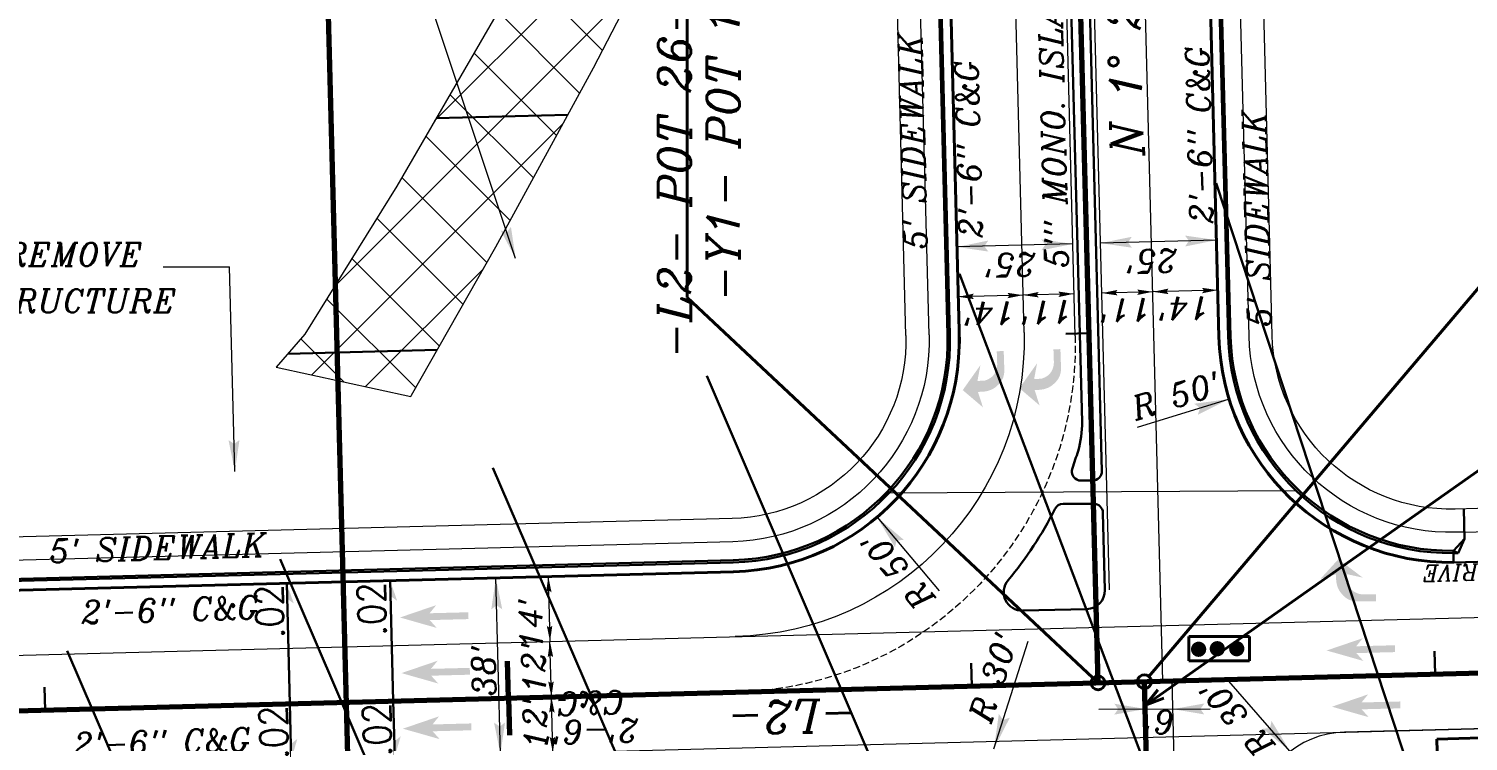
# Model space of a CAD drawing. Extents: x 2081963 to 2085386, y 738291 to 742228.
# Drawn here: x 2083428.6 to 2083739.2, y 741268.5 to 741422.3 of the extents above; entities that cross this region are included whole.
import ezdxf
from ezdxf.enums import TextEntityAlignment as Align

# ---------------------------------------------------------------- set-up
doc = ezdxf.new("R2010")
doc.units = 0
doc.header["$MEASUREMENT"] = 0
doc.linetypes.add('DGN Style 3', pattern=[2.155532, 1.539666, -0.615866])
for name, color, linetype, lineweight in [('MARK RIGHT TURN ARROW CELL', 7, 'Continuous', 0), ('Matchline', 1, 'Continuous', 70), ('Pattern 1', 5, 'Continuous', 30), ('Pattern 3', 1, 'Continuous', 30), ('Prop Conc 2ft 6in Curb and Gutter', 1, 'Continuous', 30), ('Prop Conc 5in Monolithic Keyed In Island', 1, 'Continuous', 30), ('Prop Dimension', 7, 'Continuous', 13), ('Prop DSN Text', 7, 'Continuous', 30), ('Prop EOT', 3, 'Continuous', 40), ('Prop Horizontal Alignment', 2, 'Continuous', 70), ('Prop Horizontal Alignment Direction Label', 2, 'Continuous', 40), ('Prop Horizontal Alignment Station Label', 2, 'Continuous', 40), ('Prop Horizontal Alignment Tick Large', 2, 'Continuous', 70), ('Prop Horizontal Alignment Tick Small', 2, 'Continuous', 30), ('Prop Lane Arrow CELL', 7, 'Continuous', 0), ('Prop Lane Lines', 9, 'Continuous', 13), ('Prop PHM Traffic Signal CELL', 7, 'Continuous', 0), ('Prop Rem of Exist Asph Pvmt', 9, 'Continuous', 13), ('Prop Superelevation  Arrow CELL', 9, 'Continuous', 30), ('Prop Superelevation Label', 9, 'Continuous', 30), ('Prop Terminator CELL', 7, 'Continuous', 0)]:
    doc.layers.add(name, color=color, linetype=linetype, lineweight=lineweight)
doc.layers.add('Prop Conc 4in Sidewalk', color=51, linetype='Continuous', lineweight=13, true_color=0xffff91)
doc.layers.add('Scratch_Level_5', color=6, linetype='Continuous', lineweight=0, plot=False)
doc.styles.add('Style-ITALICS', font='ITALICS.shx')
doc.styles.add('Style-STANDARD', font='STANDARD.shx')

# ---------------------------------------------------------------- blocks, each defined once
blk = doc.blocks.new('STRARR')
at = {"layer": 'Prop Lane Arrow CELL'}
blk.add_hatch(color=256, dxfattribs=at).paths.add_polyline_path([(-4, -1.25), (-3.25, -0.38), (-7.5, -0.38), (-7.5, 0.37), (-3.25, 0.37), (-4, 1.25), (0, 0)])
blk = doc.blocks.new('RARRO')
at = {"layer": 'MARK RIGHT TURN ARROW CELL', "linetype": 'Continuous', "lineweight": 13, "true_color": 0xdeffff, "extrusion": (0, 0, -1)}
blk.add_hatch(color=7, dxfattribs=at).paths.add_polyline_path([(-5.42, -3.04), (-8, -0.21), (-5.75, -0.87), (-5.75, -0.07), (-5.67, 0.51), (-5.55, 0.94), (-5.42, 1.25), (-5.19, 1.65), (-4.95, 1.94), (-4.73, 2.2), (-4.4, 2.48), (-4.15, 2.65), (-3.82, 2.83), (-3.42, 2.95), (-3.06, 3.02), (-2.58, 3.04), (0, 3.04), (0, 2.04), (-1.92, 2.04), (-2.45, 1.96), (-2.82, 1.82), (-3.2, 1.63), (-3.53, 1.36), (-3.72, 1.13), (-3.93, 0.78), (-4.05, 0.51), (-4.15, 0.17), (-4.17, -0.21), (-4.17, -0.88), (-1.92, -0.38)])
blk.add_hatch(color=7, dxfattribs=at).paths.add_polyline_path([(-5.42, -3.04), (-8, -0.21), (-5.75, -0.87), (-5.75, -0.07), (-5.67, 0.51), (-5.55, 0.94), (-5.42, 1.25), (-5.19, 1.65), (-4.95, 1.94), (-4.73, 2.2), (-4.4, 2.48), (-4.15, 2.65), (-3.82, 2.83), (-3.42, 2.95), (-3.06, 3.02), (-2.58, 3.04), (0, 3.04), (0, 2.04), (-1.92, 2.04), (-2.45, 1.96), (-2.82, 1.82), (-3.2, 1.63), (-3.53, 1.36), (-3.72, 1.13), (-3.93, 0.78), (-4.05, 0.51), (-4.15, 0.17), (-4.17, -0.21), (-4.17, -0.88), (-1.92, -0.38)])
blk = doc.blocks.new('Terminator')
at = {"color": 0, "linetype": 'ByBlock', "lineweight": -2}
blk.add_solid([(-8.999982, 1.549997), (0, 0), (-7.899984, 0), (-9.049982, -1.599997)], dxfattribs=at)
blk = doc.blocks.new('*U7')
at = {"layer": 'Prop Dimension', "color": 7, "linetype": 'Continuous', "lineweight": 13}
blk.add_line((2.39937, -11.114404), (-8.805814, 6.37007), dxfattribs=at)
at = {"layer": 'Prop Dimension', "color": 1, "linetype": 'Continuous', "lineweight": 13, "xscale": 0.828706, "yscale": -0.793651, "rotation": 302.65438}
blk.add_blockref('Terminator', (2.39937, -11.114404), dxfattribs=at)
at = {"layer": 'Prop Dimension', "color": 7, "linetype": 'Continuous', "lineweight": 13, "style": 'Style-ITALICS'}
blk.add_text("R 50'", height=5, rotation=302.65438, dxfattribs=at).set_placement((0.010146, 0.196637), align=Align.MIDDLE_CENTER)
blk = doc.blocks.new('*U16')
at = {"layer": 'Prop Dimension', "color": 7, "linetype": 'Continuous', "lineweight": 13}
blk.add_line((10.882807, -6.864201), (-2.997106, 8.582838), dxfattribs=at)
at = {"layer": 'Prop Dimension', "color": 1, "linetype": 'Continuous', "lineweight": 13, "xscale": 0.828706, "yscale": -0.793651, "rotation": 311.941229}
blk.add_blockref('Terminator', (10.882807, -6.864201), dxfattribs=at)
at = {"layer": 'Prop Dimension', "color": 7, "linetype": 'Continuous', "lineweight": 13, "style": 'Style-ITALICS'}
blk.add_text("R 30'", height=5, rotation=131.941229, dxfattribs=at).set_placement((-0.638203, 0.014411), align=Align.MIDDLE_CENTER)
blk = doc.blocks.new('Terminator_6')
at = {"layer": 'Prop Terminator CELL', "color": 1, "linetype": 'Continuous', "lineweight": 0}
blk.add_solid([(-9, 1.55), (0, 0), (-7.9, 0), (-9.05, -1.6)], dxfattribs=at)
blk = doc.blocks.new('Terminator_7')
at = {"layer": 'Prop Terminator CELL', "color": 1, "linetype": 'Continuous', "lineweight": 0}
blk.add_solid([(-9, 1.55), (0, 0), (-7.9, 0), (-9.05, -1.6)], dxfattribs=at)
blk = doc.blocks.new('*U23')
at = {"layer": 'Prop Dimension'}
blk.add_line((-5.892473, 4.963964), (-1.148989, -6.058711), dxfattribs=at)
at = {"layer": 'Prop Terminator CELL', "color": 1, "linetype": 'Continuous', "lineweight": 0, "xscale": 0.375, "yscale": 0.375, "zscale": 0.375}
for name, p, rotation in [('Terminator_6', (-5.892473, 4.963964), 113.284087), ('Terminator_7', (-1.148989, -6.058711), 293.284087)]:
    blk.add_blockref(name, p, dxfattribs=dict(at, rotation=rotation))
at = {"layer": 'Prop Dimension', "style": 'Style-ITALICS'}
blk.add_text("12'", height=5, rotation=293.284085, dxfattribs=at).set_placement((0.007646, 0.538479), align=Align.MIDDLE_CENTER)
blk = doc.blocks.new('STRARR_7')
at = {"layer": 'Prop Lane Arrow CELL'}
blk.add_hatch(color=256, dxfattribs=at).paths.add_polyline_path([(-4, -1.25), (-3.25, -0.38), (-7.5, -0.38), (-7.5, 0.37), (-3.25, 0.37), (-4, 1.25), (0, 0)])
blk = doc.blocks.new('STRARR_8')
at = {"layer": 'Prop Lane Arrow CELL'}
blk.add_hatch(color=256, dxfattribs=at).paths.add_polyline_path([(-4, -1.25), (-3.25, -0.38), (-7.5, -0.38), (-7.5, 0.37), (-3.25, 0.37), (-4, 1.25), (0, 0)])
blk = doc.blocks.new('STRARR_9')
at = {"layer": 'Prop Lane Arrow CELL'}
blk.add_hatch(color=256, dxfattribs=at).paths.add_polyline_path([(-4, -1.25), (-3.25, -0.38), (-7.5, -0.38), (-7.5, 0.37), (-3.25, 0.37), (-4, 1.25), (0, 0)])
blk = doc.blocks.new('*U43')
at = {"layer": 'Prop Lane Arrow CELL', "xscale": 1.968499, "yscale": 1.968499, "zscale": 1.968499, "rotation": 181.480231}
for name, p in [('STRARR_9', (-7.69981, 11.792515)), ('STRARR_8', (-7.388967, -0.203459)), ('STRARR_7', (-7.078125, -12.199432))]:
    blk.add_blockref(name, p, dxfattribs=at)
blk = doc.blocks.new('Terminator_15')
at = {"layer": 'Prop Terminator CELL', "color": 1, "linetype": 'Continuous', "lineweight": 0}
blk.add_solid([(-9, 1.55), (0, 0), (-7.9, 0), (-9.05, -1.6)], dxfattribs=at)
blk = doc.blocks.new('Terminator_16')
at = {"layer": 'Prop Terminator CELL', "color": 1, "linetype": 'Continuous', "lineweight": 0}
blk.add_solid([(-9, 1.55), (0, 0), (-7.9, 0), (-9.05, -1.6)], dxfattribs=at)
blk = doc.blocks.new('*U49')
at = {"layer": 'Prop Dimension'}
blk.add_line((7.985839, -4.917691), (-4.989706, 7.557694), dxfattribs=at)
at = {"layer": 'Prop Terminator CELL', "color": 1, "linetype": 'Continuous', "lineweight": 0, "xscale": 0.75, "yscale": 0.75, "zscale": 0.75}
for name, p, rotation in [('Terminator_16', (-4.989706, 7.557694), 136.125826), ('Terminator_15', (7.995373, -4.907773), 316.125826)]:
    blk.add_blockref(name, p, dxfattribs=dict(at, rotation=rotation))
at = {"layer": 'Prop Dimension', "style": 'Style-ITALICS'}
blk.add_text("18'", height=5, rotation=136.125825, dxfattribs=at).set_placement((-1.904514, -1.375163), align=Align.MIDDLE_CENTER)
blk = doc.blocks.new('Terminator_23')
at = {"layer": 'Prop Terminator CELL', "color": 1, "linetype": 'Continuous', "lineweight": 0}
blk.add_solid([(-9, 1.55), (0, 0), (-7.9, 0), (-9.05, -1.6)], dxfattribs=at)
blk = doc.blocks.new('Terminator_24')
at = {"layer": 'Prop Terminator CELL', "color": 1, "linetype": 'Continuous', "lineweight": 0}
blk.add_solid([(-9, 1.55), (0, 0), (-7.9, 0), (-9.05, -1.6)], dxfattribs=at)
blk = doc.blocks.new('*U62')
at = {"layer": 'Prop Dimension'}
blk.add_line((-6.172084, 6.390132), (-0.638018, -6.469655), dxfattribs=at)
at = {"layer": 'Prop Terminator CELL', "color": 1, "linetype": 'Continuous', "lineweight": 0, "xscale": 0.375, "yscale": 0.375, "zscale": 0.375}
for name, p, rotation in [('Terminator_23', (-6.172084, 6.390132), 113.284087), ('Terminator_24', (-0.638018, -6.469655), 293.284087)]:
    blk.add_blockref(name, p, dxfattribs=dict(at, rotation=rotation))
at = {"layer": 'Prop Dimension', "style": 'Style-ITALICS'}
blk.add_text("14'", height=5, rotation=293.284085, dxfattribs=at).set_placement((0.170919, 1.148392), align=Align.MIDDLE_CENTER)
blk = doc.blocks.new('Terminator_27')
at = {"layer": 'Prop Terminator CELL', "color": 1, "linetype": 'Continuous', "lineweight": 0}
blk.add_solid([(-9, 1.55), (0, 0), (-7.9, 0), (-9.05, -1.6)], dxfattribs=at)
blk = doc.blocks.new('Terminator_28')
at = {"layer": 'Prop Terminator CELL', "color": 1, "linetype": 'Continuous', "lineweight": 0}
blk.add_solid([(-9, 1.55), (0, 0), (-7.9, 0), (-9.05, -1.6)], dxfattribs=at)
blk = doc.blocks.new('*U68')
at = {"layer": 'Prop Dimension'}
blk.add_line((-5.72027, 4.831224), (-1.372076, -5.272894), dxfattribs=at)
at = {"layer": 'Prop Terminator CELL', "color": 1, "linetype": 'Continuous', "lineweight": 0, "xscale": 0.375, "yscale": 0.375, "zscale": 0.375}
for name, p, rotation in [('Terminator_27', (-5.72027, 4.831224), 113.284087), ('Terminator_28', (-1.372076, -5.272894), 293.284087)]:
    blk.add_blockref(name, p, dxfattribs=dict(at, rotation=rotation))
at = {"layer": 'Prop Dimension', "style": 'Style-ITALICS'}
blk.add_text("11'", height=5, rotation=293.284085, dxfattribs=at).set_placement((0.12374, 0.891792), align=Align.MIDDLE_CENTER)
blk = doc.blocks.new('Terminator_53')
at = {"layer": 'Prop Terminator CELL', "color": 1, "linetype": 'Continuous', "lineweight": 0}
blk.add_solid([(-9, 1.55), (0, 0), (-7.9, 0), (-9.05, -1.6)], dxfattribs=at)
blk = doc.blocks.new('Terminator_54')
at = {"layer": 'Prop Terminator CELL', "color": 1, "linetype": 'Continuous', "lineweight": 0}
blk.add_solid([(-9, 1.55), (0, 0), (-7.9, 0), (-9.05, -1.6)], dxfattribs=at)
blk = doc.blocks.new('*U134')
at = {"layer": 'Prop Dimension'}
blk.add_line((12.495774, 4.328451), (-12.495837, 3.680863), dxfattribs=at)
at = {"layer": 'Prop Terminator CELL', "color": 1, "linetype": 'Continuous', "lineweight": 0, "xscale": 0.75, "yscale": 0.75, "zscale": 0.75}
for name, p, rotation in [('Terminator_53', (-12.495837, 3.680863), 181.484329), ('Terminator_54', (12.495774, 4.328451), 1.484329)]:
    blk.add_blockref(name, p, dxfattribs=dict(at, rotation=rotation))
at = {"layer": 'Prop Dimension', "style": 'Style-ITALICS'}
blk.add_text("25'", height=5, rotation=181.484327, dxfattribs=at).set_placement((-0.913921, -0.187381), align=Align.MIDDLE_CENTER)
blk = doc.blocks.new('Terminator_55')
at = {"layer": 'Prop Terminator CELL', "color": 1, "linetype": 'Continuous', "lineweight": 0}
blk.add_solid([(-9, 1.55), (0, 0), (-7.9, 0), (-9.05, -1.6)], dxfattribs=at)
blk = doc.blocks.new('Terminator_56')
at = {"layer": 'Prop Terminator CELL', "color": 1, "linetype": 'Continuous', "lineweight": 0}
blk.add_solid([(-9, 1.55), (0, 0), (-7.9, 0), (-9.05, -1.6)], dxfattribs=at)
blk = doc.blocks.new('*U137')
at = {"layer": 'Prop Dimension'}
blk.add_line((12.495821, 4.334914), (-12.49579, 3.687326), dxfattribs=at)
at = {"layer": 'Prop Terminator CELL', "color": 1, "linetype": 'Continuous', "lineweight": 0, "xscale": 0.75, "yscale": 0.75, "zscale": 0.75}
for name, p, rotation in [('Terminator_55', (-12.49579, 3.687326), 181.484329), ('Terminator_56', (12.495821, 4.334914), 1.484329)]:
    blk.add_blockref(name, p, dxfattribs=dict(at, rotation=rotation))
at = {"layer": 'Prop Dimension', "style": 'Style-ITALICS'}
blk.add_text("25'", height=5, rotation=181.484327, dxfattribs=at).set_placement((-1.40719, -0.193702), align=Align.MIDDLE_CENTER)
blk = doc.blocks.new('Terminator_3')
at = {"layer": 'Prop Terminator CELL', "color": 1, "linetype": 'Continuous', "lineweight": 0}
blk.add_solid([(-8.999982, 1.549997), (0, 0), (-7.899984, 0), (-9.049982, -1.599997)], dxfattribs=at)
blk = doc.blocks.new('Terminator_63')
at = {"layer": 'Prop Terminator CELL', "color": 1, "linetype": 'Continuous', "lineweight": 0}
blk.add_solid([(-9, 1.55), (0, 0), (-7.9, 0), (-9.05, -1.6)], dxfattribs=at)
blk = doc.blocks.new('Terminator_64')
at = {"layer": 'Prop Terminator CELL', "color": 1, "linetype": 'Continuous', "lineweight": 0}
blk.add_solid([(-9, 1.55), (0, 0), (-7.9, 0), (-9.05, -1.6)], dxfattribs=at)
blk = doc.blocks.new('*U155')
at = {"layer": 'Prop Dimension'}
blk.add_line((3.613298, -18.993736), (2.628964, 18.993513), dxfattribs=at)
at = {"layer": 'Prop Terminator CELL', "color": 1, "linetype": 'Continuous', "lineweight": 0, "xscale": 0.75, "yscale": 0.75, "zscale": 0.75}
for name, p, rotation in [('Terminator_64', (2.628964, 18.993513), 91.484329), ('Terminator_63', (3.613298, -18.993736), 271.484329)]:
    blk.add_blockref(name, p, dxfattribs=dict(at, rotation=rotation))
at = {"layer": 'Prop Dimension', "style": 'Style-ITALICS'}
blk.add_text("38'", height=5, rotation=91.484327, dxfattribs=at).set_placement((-0.00057, -1.086644), align=Align.MIDDLE_CENTER)
blk = doc.blocks.new('*U168')
at = {"layer": 'Prop Dimension', "color": 7, "linetype": 'Continuous', "lineweight": 13}
blk.add_line((-6.83828, 7.813728), (6.838301, -7.813624), dxfattribs=at)
at = {"layer": 'Prop Dimension', "color": 1, "linetype": 'Continuous', "lineweight": 13, "xscale": 0.828706, "yscale": 0.793651, "rotation": 131.191423}
blk.add_blockref('Terminator', (-6.83828, 7.813728), dxfattribs=at)
blk = doc.blocks.new('*U167')
at = {"layer": 'Prop Dimension', "color": 1, "linetype": 'Continuous', "lineweight": 13}
blk.add_blockref('*U168', (2.16025, 3.201625), dxfattribs=at)
at = {"layer": 'Prop Dimension', "color": 7, "linetype": 'Continuous', "lineweight": 13, "style": 'Style-ITALICS'}
blk.add_text("R 50'", height=5, rotation=131.191423, dxfattribs=at).set_placement((-0.012423, -0.43473), align=Align.MIDDLE_CENTER)
blk = doc.blocks.new('*U170')
at = {"layer": 'Prop Dimension', "color": 7, "linetype": 'Continuous', "lineweight": 13}
blk.add_line((0.158798, -13.089542), (7.524687, 10.129125), dxfattribs=at)
at = {"layer": 'Prop Dimension', "color": 1, "linetype": 'Continuous', "lineweight": 13, "xscale": 0.828706, "yscale": 0.793651, "rotation": 252.398891}
blk.add_blockref('Terminator', (0.158798, -13.089542), dxfattribs=at)
at = {"layer": 'Prop Dimension', "color": 7, "linetype": 'Continuous', "lineweight": 13, "style": 'Style-ITALICS'}
blk.add_text("R 30'", height=5, rotation=72.398891, dxfattribs=at).set_placement((0.005936, 2.271356), align=Align.MIDDLE_CENTER)
blk = doc.blocks.new('*U183')
at = {"layer": 'Prop PHM Traffic Signal CELL', "linetype": 'Continuous', "lineweight": 0}
h = blk.add_hatch(color=3, dxfattribs=at)
edge = h.paths.add_edge_path()
edge.add_arc((-0.001775, 0.05879), 0.021912, 0, 360)
h = blk.add_hatch(color=2, dxfattribs=at)
edge = h.paths.add_edge_path()
edge.add_arc((-0.000167, 0.005017), 0.021912, 0, 360)
h = blk.add_hatch(color=1, dxfattribs=at)
edge = h.paths.add_edge_path()
edge.add_arc((-0.000167, -0.050823), 0.021912, 0, 360)
at = {"layer": 'Prop PHM Traffic Signal CELL', "color": 7, "linetype": 'Continuous', "lineweight": 40}
for p, q in [((-0.035354, -0.08713), (-0.035354, 0.08737)), ((-0.035354, 0.08737), (0.035146, 0.08737)), ((0.035146, 0.08737), (0.035146, -0.08713)), ((0.035146, -0.08713), (-0.035354, -0.08713))]:
    blk.add_line(p, q, dxfattribs=at)
blk = doc.blocks.new('*U191')
at = {"layer": 'Prop Horizontal Alignment Station Label', "color": 2, "linetype": 'Continuous', "lineweight": 40}
for q in [(60.540315, 42.662749), (-57.874756, -39.331615), (-56.559787, -41.127435)]:
    blk.add_line((-60.540366, -42.662823), q, dxfattribs=at)
blk = doc.blocks.new('SUPRT_11')
at = {"layer": 'Prop Superelevation  Arrow CELL'}
blk.add_solid([(0, 0), (-2.140677, -0.691958), (-1.609401, -0.000042)], dxfattribs=at)
blk = doc.blocks.new('SUPLT_11')
at = {"layer": 'Prop Superelevation  Arrow CELL', "extrusion": (0, 0, -1), "xscale": 1.249992, "yscale": 1.249992, "zscale": 1.249992, "rotation": 179.998534}
blk.add_blockref('SUPRT_11', (0, 0), dxfattribs=at)
blk = doc.blocks.new('*U211')
at = {"layer": 'Prop Superelevation  Arrow CELL'}
blk.add_line((4.617197, -12.99562), (3.943705, 12.995656), dxfattribs=at)
at = {"layer": 'Prop Superelevation  Arrow CELL', "extrusion": (0, 0, -1), "xscale": 1.64042, "yscale": 1.64042, "zscale": 1.64042, "rotation": 88.539328}
blk.add_blockref('SUPLT_11', (-3.943705, 12.995656), dxfattribs=at)
at = {"layer": 'Prop Superelevation Label', "style": 'Style-STANDARD'}
blk.add_text('.02', height=6, rotation=91.484329, dxfattribs=at).set_placement((2.976756, 6.964131), align=Align.CENTER)
blk = doc.blocks.new('SUPRT_12')
at = {"layer": 'Prop Superelevation  Arrow CELL'}
blk.add_solid([(0, 0), (-2.140677, -0.691958), (-1.609401, -0.000042)], dxfattribs=at)
blk = doc.blocks.new('SUPLT_12')
at = {"layer": 'Prop Superelevation  Arrow CELL', "extrusion": (0, 0, -1), "xscale": 1.249992, "yscale": 1.249992, "zscale": 1.249992, "rotation": 179.998534}
blk.add_blockref('SUPRT_12', (0, 0), dxfattribs=at)
blk = doc.blocks.new('*U214')
at = {"layer": 'Prop Superelevation  Arrow CELL'}
blk.add_line((4.350649, -12.995535), (3.677157, 12.995741), dxfattribs=at)
at = {"layer": 'Prop Superelevation  Arrow CELL', "extrusion": (0, 0, -1), "xscale": 1.64042, "yscale": 1.64042, "zscale": 1.64042, "rotation": 88.539328}
blk.add_blockref('SUPLT_12', (-3.677157, 12.995741), dxfattribs=at)
at = {"layer": 'Prop Superelevation Label', "style": 'Style-STANDARD'}
blk.add_text('.02', height=6, rotation=91.484329, dxfattribs=at).set_placement((2.976903, 7.003118), align=Align.CENTER)
blk = doc.blocks.new('SUPRT_13')
at = {"layer": 'Prop Superelevation  Arrow CELL'}
blk.add_solid([(0, 0), (-2.140677, -0.691958), (-1.609401, -0.000042)], dxfattribs=at)
blk = doc.blocks.new('SUPLT_13')
at = {"layer": 'Prop Superelevation  Arrow CELL', "extrusion": (0, 0, -1), "xscale": 1.249992, "yscale": 1.249992, "zscale": 1.249992, "rotation": 179.998534}
blk.add_blockref('SUPRT_13', (0, 0), dxfattribs=at)
blk = doc.blocks.new('*U217')
at = {"layer": 'Prop Superelevation  Arrow CELL'}
blk.add_line((3.782491, -5.997883), (3.471649, 5.99809), dxfattribs=at)
at = {"layer": 'Prop Superelevation  Arrow CELL', "xscale": 1.64042, "yscale": 1.64042, "zscale": 1.64042, "rotation": 271.507985}
blk.add_blockref('SUPLT_13', (3.782491, -5.997883), dxfattribs=at)
at = {"layer": 'Prop Superelevation Label', "style": 'Style-STANDARD'}
blk.add_text('.02', height=6, rotation=91.484329, dxfattribs=at).set_placement((2.976904, -0.061055), align=Align.CENTER)

msp = doc.modelspace()

# ---------------------------------------------------------------- hatches: boundary and pattern name
at = {"layer": 'Prop Rem of Exist Asph Pvmt'}
h = msp.add_hatch(dxfattribs=at)
h.set_pattern_fill('CROSSHATCH', style=0, pattern_type=2)
h.set_pattern_definition([(45, (2083605.552, 741406.876), (-7.07107, 7.07107), []), (315, (2083605.552, 741406.876), (7.07107, 7.07107), [])])
h.paths.add_polyline_path([(2083511.09, 741342.94), (2083511.22, 741343.17), (2083529.41, 741375.19), (2083550.47, 741413.84), (2083571.67, 741454.81), (2083584.1, 741481.74), (2083584.62, 741504.77), (2083594.08, 741555.09), (2083599.75, 741583.25), (2083588.42, 741552.85), (2083570.53, 741509.58), (2083550.75, 741466.45), (2083530.22, 741426.53), (2083508.05, 741388.32), (2083488.23, 741356.38), (2083482.05, 741349.27)])

# ---------------------------------------------------------------- linework, layer by layer
at = {"layer": 'Matchline'}
msp.add_line((2083498.97, 741207.15), (2083491.74, 741486.08), dxfattribs=at)
at = {"layer": 'Pattern 1'}
for p, q in [((2083684.85, 741388.96), (2083809.75, 741008.96)), ((2083629.42, 741369.38), (2083770.89, 740995.24)), ((2083574.91, 741347.39), (2083732.68, 740979.82)), ((2083528.8, 741327.55), (2083686.92, 740960.13)), ((2083482.88, 741307.79), (2083640.99, 740940.36)), ((2083436.95, 741288.02), (2083595.07, 740920.6))]:
    msp.add_line(p, q, dxfattribs=at)
at = {"layer": 'Pattern 3'}
for p, q in [((2083516.54, 741402.97), (2083544.95, 741403.71)), ((2083484.53, 741352.12), (2083516.78, 741352.96))]:
    msp.add_line(p, q, dxfattribs=at)
at = {"layer": 'Prop Conc 2ft 6in Curb and Gutter'}
for p, q in [((2083626.88, 741356.3), (2083621.74, 741554.67)), ((2083627.38, 741356.31), (2083622.24, 741554.68)), ((2083687.41, 741355.86), (2083682.22, 741556.23)), ((2083687.91, 741355.88), (2083682.72, 741556.25)), ((2083738.43, 741312.17), (2083738.26, 741318.67)), ((2083736, 741309.61), (2083738.43, 741312.17)), ((2083737.01, 741309.13), (2083738.43, 741312.17)), ((2083736, 741309.61), (2083736.01, 741309.11)), ((2083736, 741309.61), (2083737.01, 741309.13)), ((2083736.01, 741309.11), (2083737.01, 741309.13)), ((2083736.01, 741309.11), (2083736.06, 741307.11)), ((2083580.63, 741307.58), (2083399.76, 741302.89)), ((2083580.64, 741307.08), (2083399.78, 741302.4)), ((2083736.06, 741307.11), (2083753.06, 741307.55))]:
    msp.add_line(p, q, dxfattribs=at)
msp.add_arc((2083579.4, 741355.07), 47.5, 271.4843, 1.4843, dxfattribs=at)
at = {"layer": 'Prop Conc 2ft 6in Curb and Gutter', "extrusion": (0, 0, -1)}
for centre, radius, start, end in [((-2083579.4, 741355.07), 48, 178.5157, 268.5157), ((-2083735.4, 741357.11), 48, 269.2687, 358.5157), ((-2083735.4, 741357.11), 47.5, 269.2766, 358.5157)]:
    msp.add_arc(centre, radius, start, end, dxfattribs=at)
at = {"layer": 'Prop Conc 4in Sidewalk', "color": 7, "linetype": 'Continuous'}
for p, q in [((2083691.91, 741355.98), (2083686.72, 741556.35)), ((2083696.91, 741356.11), (2083691.72, 741556.48)), ((2083617.89, 741356.06), (2083612.75, 741554.43)), ((2083622.88, 741356.19), (2083617.74, 741554.56)), ((2083750.26, 741318.98), (2083736.4, 741318.62)), ((2083580.4, 741316.58), (2083397.03, 741311.83)), ((2083580.53, 741311.58), (2083397.16, 741306.83)), ((2083738.39, 741313.67), (2083736.53, 741313.62)), ((2083738.39, 741313.67), (2083750.39, 741313.98))]:
    msp.add_line(p, q, dxfattribs=at)
at = {"layer": 'Prop Conc 4in Sidewalk', "color": 7, "linetype": 'Continuous', "extrusion": (0, 0, -1)}
for centre, radius, start, end in [((-2083579.4, 741355.07), 38.5, 178.5157, 268.5157), ((-2083579.4, 741355.07), 43.5, 178.5157, 268.5157), ((-2083735.4, 741357.11), 43.5, 268.5157, 358.5157), ((-2083735.4, 741357.11), 38.5, 268.5157, 358.5157)]:
    msp.add_arc(centre, radius, start, end, dxfattribs=at)
at = {"layer": 'Prop Conc 5in Monolithic Keyed In Island'}
for p, q in [((2083655.88, 741337.47), (2083650.23, 741555.4)), ((2083660.16, 741326.82), (2083654.23, 741555.51)), ((2083658.17, 741324.77), (2083655.69, 741324.75)), ((2083658.38, 741319.77), (2083651.81, 741319.73)), ((2083660.82, 741301.16), (2083660.39, 741317.82)), ((2083643.09, 741296.7), (2083656.93, 741297.05))]:
    msp.add_line(p, q, dxfattribs=at)
for centre, radius, start, end in [((2083635.89, 741336.95), 20, 343.1346, 1.4843), ((2083655.68, 741326.75), 2, 160.2927, 270.3266), ((2083658.16, 741326.77), 2, 270.3266, 1.4843), ((2083658.39, 741317.77), 2, 1.4843, 90.3266), ((2083642.99, 741300.69), 4, 139.982, 271.4843), ((2083656.82, 741301.05), 4, 271.4843, 1.4843)]:
    msp.add_arc(centre, radius, start, end, dxfattribs=at)
at = {"layer": 'Prop Conc 5in Monolithic Keyed In Island', "extrusion": (0, 0, -1)}
for centre, radius, start, end in [((-2083579.42, 741354.07), 79, 196.8654, 199.7073), ((-2083579.42, 741354.07), 79, 206.6539, 220.018), ((-2083651.82, 741317.73), 2, 26.6539, 89.6734)]:
    msp.add_arc(centre, radius, start, end, dxfattribs=at)
at = {"layer": 'Prop Dimension'}
for p, q in [((2083533.68, 741372.72), (2083509.34, 741445.72)), ((2083457.61, 741370.9), (2083471.96, 741370.9)), ((2083473.11, 741326.75), (2083471.96, 741370.9)), ((2083541.1, 741290.05), (2083540.74, 741304.05)), ((2083683.5, 741275.47), (2083659.51, 741275.39))]:
    msp.add_line(p, q, dxfattribs=at)
at = {"layer": 'Prop EOT'}
for p, q in [((2083629.43, 741354.36), (2083624.24, 741554.73)), ((2083685.42, 741355.81), (2083680.22, 741556.18)), ((2083580.69, 741305.08), (2082892.79, 741287.26)), ((2083932.38, 741274.18), (2083732.44, 741269)), ((2083732.65, 741261), (2083732.44, 741269))]:
    msp.add_line(p, q, dxfattribs=at)
at = {"layer": 'Prop EOT', "extrusion": (0, 0, -1)}
for centre, start, end in [((-2083579.4, 741355.07), 178.5157, 268.5157), ((-2083735.4, 741357.11), 269.2386, 358.5157)]:
    msp.add_arc(centre, 50, start, end, dxfattribs=at)
at = {"layer": 'Prop EOT'}
msp.add_arc((2083581.99, 741255.1), 50, 91.484301, 91.484329, dxfattribs=at)
at = {"layer": 'Prop Horizontal Alignment'}
for p, q in [((2083659.34, 741281.11), (2083652.23, 741555.46)), ((2082893.46, 741261.27), (2084043.39, 741291.06)), ((2083669.77, 741264.58), (2083669.34, 741281.37))]:
    msp.add_line(p, q, dxfattribs=at)
at = {"layer": 'Prop Horizontal Alignment Station Label', "color": 2, "linetype": 'Continuous', "lineweight": 40}
for p, q in [((2083570.7, 741472.96), (2083570.7, 741364.3)), ((2083670.31, 741282.51), (2083751.91, 741378.79)), ((2083570.7, 741364.3), (2083659.34, 741281.11))]:
    msp.add_line(p, q, dxfattribs=at)
for centre in [(2083659.34, 741281.11), (2083669.34, 741281.37)]:
    msp.add_circle(centre, 1.5, dxfattribs=at)
at = {"layer": 'Prop Horizontal Alignment Tick Large', "color": 2, "linetype": 'Continuous', "lineweight": 70}
for q in [(2083531.94, 741285.81), (2083532.36, 741269.82)]:
    msp.add_line((2083532.15, 741277.82), q, dxfattribs=at)
at = {"layer": 'Prop Horizontal Alignment Tick Small', "color": 2, "linetype": 'Continuous', "lineweight": 30}
for p, q in [((2083657.39, 741356.6), (2083652.39, 741356.47)), ((2083732.08, 741283), (2083731.95, 741287.99)), ((2083632.11, 741280.41), (2083631.99, 741285.4)), ((2083432.18, 741275.23), (2083432.05, 741280.22))]:
    msp.add_line(p, q, dxfattribs=at)
at = {"layer": 'Prop Lane Lines'}
for p, q in [((2083629.38, 741356.36), (2083624.24, 741554.73)), ((2083643.38, 741356.72), (2083638.24, 741555.09)), ((2083654.4, 741356.01), (2083649.23, 741555.38)), ((2083661.82, 741301.18), (2083655.23, 741555.53)), ((2083685.42, 741355.81), (2083680.22, 741556.18)), ((2083580.69, 741305.08), (2082897.49, 741287.38)), ((2082893.15, 741273.26), (2083931.7, 741300.17)), ((2082893.46, 741261.27), (2083887.26, 741287.02)), ((2083675.77, 741264.74), (2083675.34, 741281.53)), ((2082893.77, 741249.27), (2083887.58, 741275.02)), ((2083932.33, 741276.18), (2083712.52, 741270.49))]:
    msp.add_line(p, q, dxfattribs=at)
at = {"layer": 'Prop Lane Lines', "flags": 128}
msp.add_lwpolyline([(2083673.34, 741281.47), (2083666.23, 741555.82, -0.00027), (2083666.2, 741556.88)], format="xyb", dxfattribs=at)
at = {"layer": 'Prop Lane Lines', "extrusion": (0, 0, -1)}
for centre, radius, start, end in [((-2083579.4, 741355.07), 50, 178.5157, 268.5157), ((-2083579.4, 741355.07), 64, 178.5157, 268.5157), ((-2083735.4, 741357.11), 50, 269.2386, 358.5157)]:
    msp.add_arc(centre, radius, start, end, dxfattribs=at)
at = {"layer": 'Prop Lane Lines', "linetype": 'DGN Style 3', "extrusion": (0, 0, -1)}
msp.add_arc((-2083579.42, 741354.07), 75, 178.5157, 268.5157, dxfattribs=at)
at = {"layer": 'Prop Lane Lines'}
msp.add_arc((2083713.03, 741250.49), 20, 91.4843, 174.1976, dxfattribs=at)
at = {"layer": 'Prop Rem of Exist Asph Pvmt', "color": 7, "flags": 128}
msp.add_lwpolyline([(2083511.09, 741342.94), (2083511.22, 741343.17), (2083529.41, 741375.19), (2083550.47, 741413.84), (2083571.67, 741454.81), (2083584.1, 741481.74), (2083584.62, 741504.77), (2083594.08, 741555.09), (2083599.75, 741583.25), (2083588.42, 741552.85), (2083570.53, 741509.58), (2083550.75, 741466.45), (2083530.22, 741426.53), (2083508.05, 741388.32), (2083488.23, 741356.38), (2083482.05, 741349.27), (2083511.09, 741342.94)], close=True, dxfattribs=at)
at = {"layer": 'Scratch_Level_5'}
msp.add_line((2083702.12, 741322.52), (2083614.21, 741322.02), dxfattribs=at)

# ---------------------------------------------------------------- block references
at = {"layer": 'MARK RIGHT TURN ARROW CELL', "color": 7, "linetype": 'Continuous', "lineweight": 13, "true_color": 0xdeffff, "xscale": 1.5, "yscale": 1.5, "zscale": 1.5}
for p, rotation in [((2083634.43, 741352.57), 271.930704), ((2083646.66, 741352.98), 271.930704), ((2083719.33, 741303.25), 180)]:
    msp.add_blockref('RARRO', p, dxfattribs=dict(at, rotation=rotation))
at = {"layer": 'Prop Dimension'}
for name, p in [('*U134', (2083641.39, 741371.5)), ('*U137', (2083672.38, 741372.32))]:
    msp.add_blockref(name, p, dxfattribs=at)
at = {"layer": 'Prop Dimension', "color": 7, "linetype": 'Continuous', "lineweight": 13}
for name, p, rotation in [('*U7', (2083676.27, 741343.01), 74.505144), ('*U167', (2083616.14, 741305.77), 358.987619), ('*U16', (2083689.96, 741273.43), 359.161332)]:
    msp.add_blockref(name, p, dxfattribs=dict(at, rotation=rotation))
msp.add_blockref('*U170', (2083636.72, 741279.97), dxfattribs=at)
at = {"layer": 'Prop Horizontal Alignment Station Label', "color": 2, "linetype": 'Continuous', "lineweight": 40}
msp.add_blockref('*U191', (2083730.1, 741318.97), dxfattribs=at)
at = {"layer": 'Prop Lane Arrow CELL'}
msp.add_blockref('*U43', (2083516.44, 741283.43), dxfattribs=at)
at = {"layer": 'Prop Lane Arrow CELL', "xscale": 1.968499, "yscale": 1.968499, "zscale": 1.968499, "rotation": 181.480231}
for p in [(2083708.66, 741288.1), (2083709.8, 741275.97)]:
    msp.add_blockref('STRARR', p, dxfattribs=at)
at = {"layer": 'Prop PHM Traffic Signal CELL', "color": 1, "linetype": 'Continuous', "lineweight": 0, "xscale": 75, "yscale": 75, "zscale": 75, "rotation": 90}
msp.add_blockref('*U183', (2083685.45, 741288.5), dxfattribs=at)
at = {"layer": 'Prop Superelevation  Arrow CELL'}
for p in [(2083503.81, 741271.17), (2083481.5, 741270.6)]:
    msp.add_blockref('*U217', p, dxfattribs=at)
at = {"layer": 'Prop Superelevation Label'}
for name, p in [('*U214', (2083480.62, 741289.59)), ('*U211', (2083502.66, 741290.17))]:
    msp.add_blockref(name, p, dxfattribs=at)
at = {"layer": 'Prop Terminator CELL', "color": 1, "linetype": 'Continuous', "lineweight": 0, "extrusion": (0, 0, -1), "xscale": 0.75, "yscale": 0.75, "zscale": 0.75, "rotation": 251.564453}
msp.add_blockref('Terminator_3', (-2083533.68, 741372.72), dxfattribs=at)
at = {"layer": 'Prop Terminator CELL', "color": 1, "linetype": 'Continuous', "lineweight": 0}
for name, p, rotation in [('*U62', (2083634.94, 741361.43), 248.200242), ('*U62', (2083676.93, 741362.51), 248.200242), ('*U68', (2083647.55, 741361.55), 248.200242), ('*U68', (2083664.55, 741361.99), 248.200242), ('*U23', (2083537.78, 741284.85), 158.200242), ('*U23', (2083538.09, 741272.86), 158.200242), ('*U49', (2083684.64, 741260.79), 44.06698)]:
    msp.add_blockref(name, p, dxfattribs=dict(at, rotation=rotation))
for p, xscale, yscale, zscale, rotation in [((2083473.11, 741326.75), 0.75, 0.75, 0.75, 271.484329), ((2083540.74, 741304.05), 0.375, 0.375, 0.375, 91.484329), ((2083541.1, 741290.05), 0.375, 0.375, 0.375, 271.484329), ((2083669.61, 741275.48), 0.75, 0.75, 0.75, 0.192807), ((2083675.49, 741275.45), 0.75, 0.75, 0.75, 180.192807)]:
    msp.add_blockref('Terminator_3', p, dxfattribs=dict(at, xscale=xscale, yscale=yscale, zscale=zscale, rotation=rotation))
msp.add_blockref('*U155', (2083526.79, 741284.76), dxfattribs=at)

# ---------------------------------------------------------------- texts
at = {"layer": 'Prop Dimension', "style": 'Style-ITALICS'}
for s, rotation, p in [("14'", 91.4843, (2083536.92, 741293.81)), ("6'", 180.1928, (2083672.52, 741272.65))]:
    msp.add_text(s, height=5, rotation=rotation, dxfattribs=at).set_placement(p, align=Align.MIDDLE_CENTER)
at = {"layer": 'Prop DSN Text', "lineweight": 30, "style": 'Style-ITALICS'}
for s, rotation, p in [('5"\' MONO. ISLAND', 91.4843, (2083652.08, 741404.02)), ("5' SIDEWALK", 91.4843, (2083621.86, 741397.94)), ('2\'-6" C&G', 91.4843, (2083683.69, 741399.4)), ('2\'-6" C&G', 91.4843, (2083633.9, 741396.33)), ("5' SIDEWALK", 91.4843, (2083696.09, 741381.2)), ("5' SIDEWALK", 1.7049, (2083456.39, 741307.73)), ('2\'-6" C&G', 1.7049, (2083459.2, 741294.4)), ('2\'-6" C&G', 1.7049, (2083457.43, 741265.9))]:
    msp.add_text(s, height=5, rotation=rotation, dxfattribs=at).set_placement(p, align=Align.CENTER)
at = {"layer": 'Prop DSN Text', "style": 'Style-ITALICS'}
msp.add_text("12' DRIVE", height=3.5, rotation=181.4843, dxfattribs=at).set_placement((2083754.86, 741305.37), align=Align.MIDDLE_LEFT)
at = {"layer": 'Prop DSN Text', "lineweight": 30, "insert": (2083438.3, 741361.06), "char_height": 5, "attachment_point": 8, "line_spacing_factor": 1.2, "style": 'Style-ITALICS'}
msp.add_mtext('REMOVE\\PSTRUCTURE', dxfattribs=at)
at = {"layer": 'Prop DSN Text', "lineweight": 30, "insert": (2083549.77, 741279.26), "char_height": 5, "attachment_point": 8, "rotation": 181.7049, "line_spacing_factor": 0.73716, "style": 'Style-ITALICS'}
msp.add_mtext('2\'-6"\\PC&G', dxfattribs=at)
at = {"layer": 'Prop Horizontal Alignment Direction Label', "linetype": 'Continuous', "style": 'Style-ITALICS'}
for s, rotation, p in [('N 1%%d 29\' 03.6" W', 91.4843, (2083668.06, 741438.58)), ('-L2-', 181.4843, (2083593.2, 741277.32))]:
    msp.add_text(s, height=7, rotation=rotation, dxfattribs=at).set_placement(p, align=Align.CENTER)
at = {"layer": 'Prop Horizontal Alignment Station Label', "color": 2, "linetype": 'Continuous', "lineweight": 40, "insert": (2083581.95, 741469.95), "char_height": 7, "attachment_point": 9, "rotation": 90, "line_spacing_factor": 0.9, "style": 'Style-ITALICS'}
msp.add_mtext('-L2- POT 26+27.24 =\\P-Y1- POT 10+24.48', dxfattribs=at)

doc.saveas('drawing.dxf')
